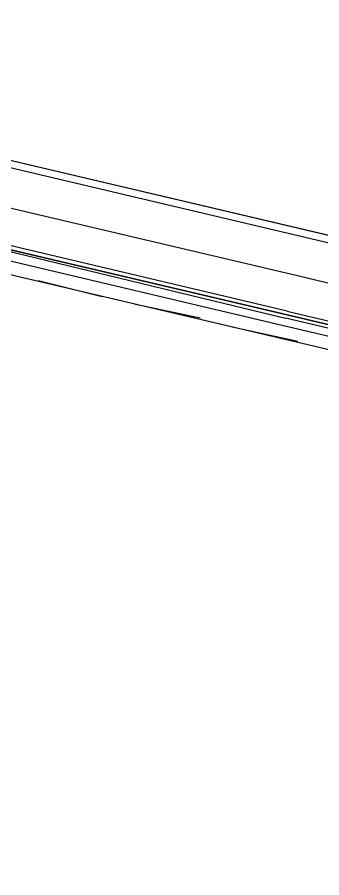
# Model space of a CAD drawing. Header units: feet. Extents: x -84 to 198, y -22 to 181.
# Drawn here: x 128.74 to 131.02, y 122.18 to 128.64 of the extents above; entities that cross this region are included whole.
import ezdxf

# ---------------------------------------------------------------- set-up
doc = ezdxf.new("R2010")
doc.units = ezdxf.units.FT
doc.layers.add('A-LINEA', color=7, linetype='CONTINUOUS')

msp = doc.modelspace()

# ---------------------------------------------------------------- linework, layer by layer
at = {"layer": 'A-LINEA'}
for p, q in [((124.16, 128.6311), (133.8267, 126.3511)), ((132.6667, 126.5644), (124.4933, 128.4978)), ((132.4933, 125.8044), (124.3067, 127.7378)), ((129.3733, 126.5378), (128.8933, 126.6578)), ((130.1067, 126.3778), (129.6133, 126.4844)), ((130.84, 126.2044), (130.3467, 126.3111)), ((130.7333, 126.3244), (132.36, 125.9378))]:
    msp.add_line(p, q, dxfattribs=at)
for points in [[(124.3067, 145.1111), (120.72, 129.9644), (124.28, 129.1244), (124.16, 128.6311), (133.8267, 126.3511), (130.9867, 114.3778), (130.3867, 111.8711), (130.04, 110.4178), (135.96, 109.0178)], [(132.6, 126.2711), (130.8267, 126.6978), (128.6267, 127.2178)], [(130.76, 126.4311), (128.5067, 126.9644), (128.4933, 126.9644), (128.4933, 126.9511), (128.4933, 126.9378), (130.76, 126.4044), (128.4933, 126.9378), (128.4933, 126.9244), (130.7467, 126.3778)], [(128.5467, 126.8711), (128.5467, 126.8711), (128.5333, 126.8444), (130.7333, 126.3244)], [(130.76, 126.4311), (132.4533, 126.0311), (132.4533, 126.0178), (132.4533, 126.0044), (130.76, 126.4044), (132.4533, 126.0044), (132.4533, 125.9911), (132.44, 125.9778), (130.7467, 126.3778)]]:
    msp.add_lwpolyline(points, dxfattribs=at)

doc.saveas('drawing.dxf')
